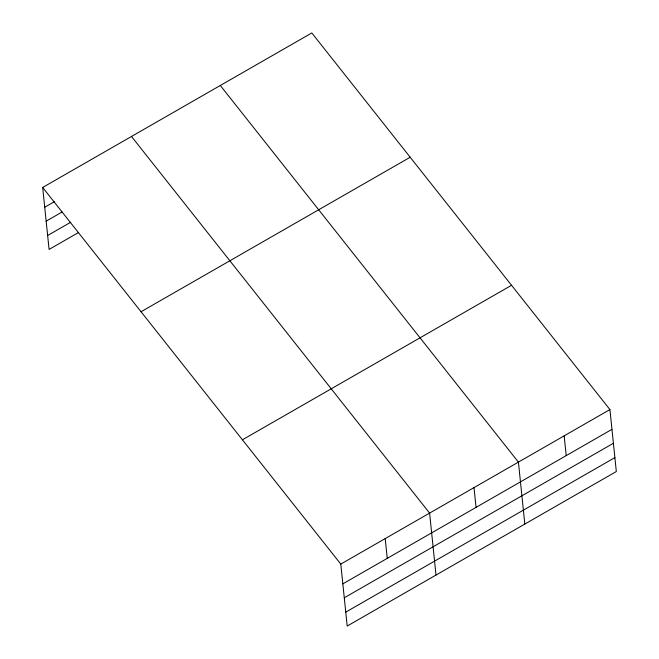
<?xml version="1.0" encoding="UTF-8"?>
<svg xmlns="http://www.w3.org/2000/svg" width="659" height="659" viewBox="0 0 659 659"><rect width="100%" height="100%" fill="white"/><g stroke="black" fill="none" stroke-linecap="round" stroke-linejoin="round"><path stroke-width="0.99" d="M42.678 187.461L311.806 32.95L609.921 409.577L616.322 471.539L347.194 626.05L340.794 564.088L42.678 187.461L49.079 249.423L78.388 232.594M44.721 207.231L54.491 201.621M46.155 221.152L62.144 211.976M47.637 235.494L70.727 222.24M141.051 311.748L410.186 157.237M242.413 439.8L511.541 285.289M340.794 564.088L609.921 409.577M342.837 583.858L611.964 429.347M344.278 597.779L613.405 443.268M345.753 612.129L614.888 457.618M220.304 85.481L518.419 462.116L524.819 524.07M131.487 136.471L429.602 513.106L436.011 575.06M564.17 435.846L566.213 455.616M474.01 487.611L476.053 507.381M385.202 538.601L387.245 558.362"/></g></svg>
